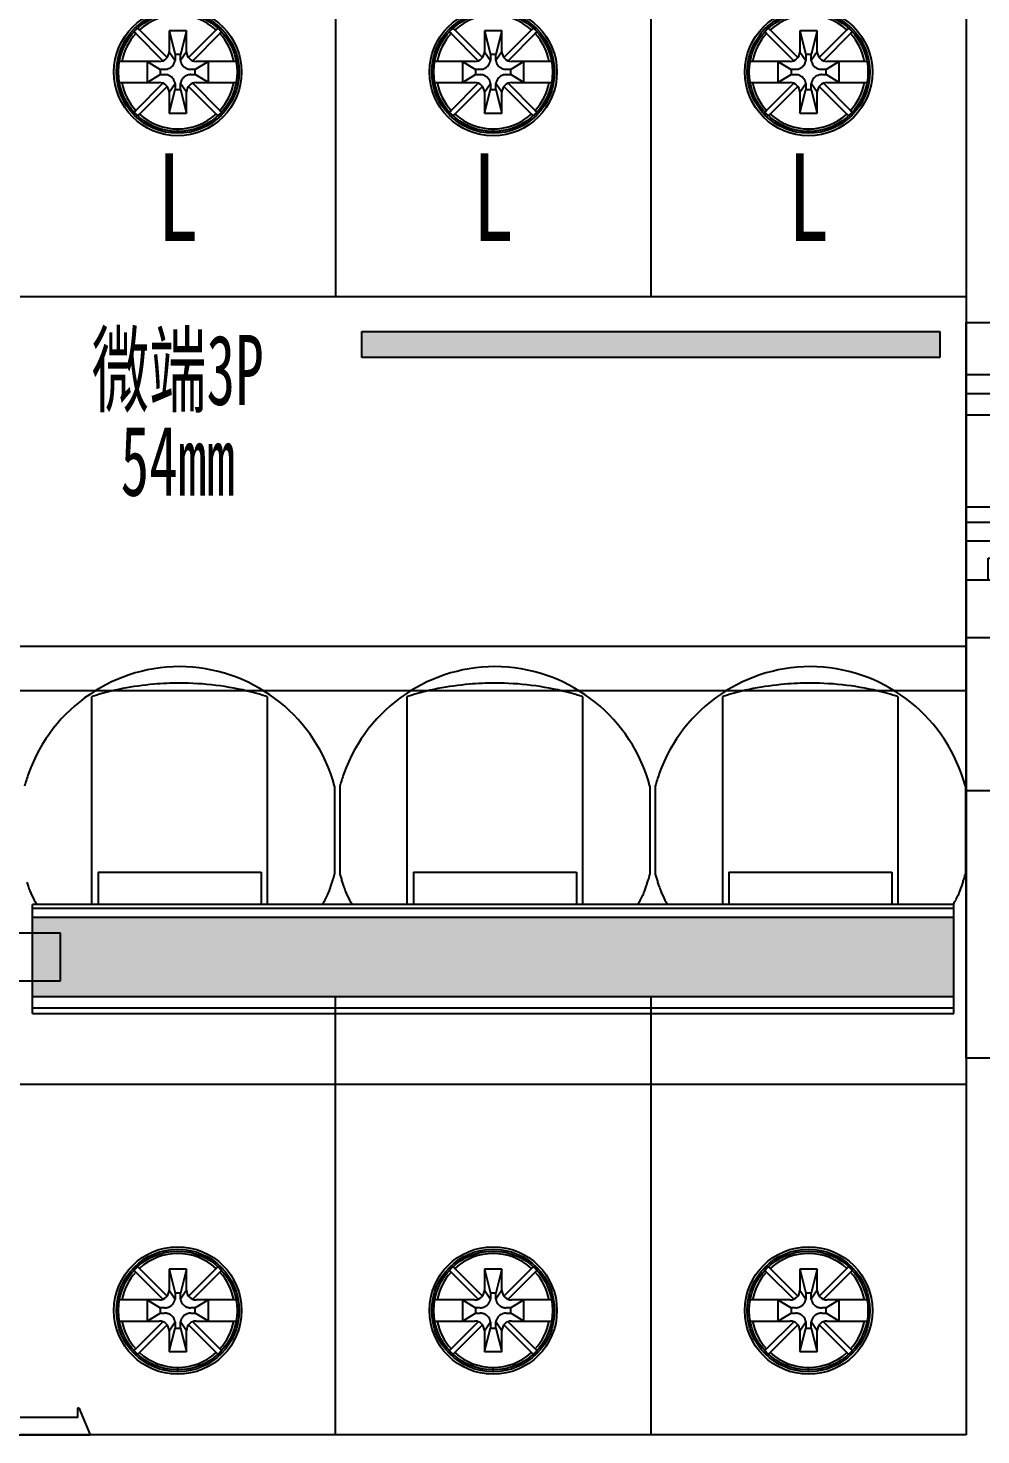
# Model space of a CAD drawing. Extents: x 990312 to 991012, y 80694 to 81594.
# Drawn here: x 990679.8 to 990734.1, y 81408.9 to 81489.2 of the extents above; entities that cross this region are included whole.
import ezdxf
from ezdxf.enums import TextEntityAlignment as Align

# ---------------------------------------------------------------- set-up
doc = ezdxf.new("R2010")
doc.units = 0
doc.header["$MEASUREMENT"] = 0
doc.layers.add('LY-JS-YQJ', color=7, linetype='Continuous')
doc.styles.add('LY-SJ-元器件', font='', dxfattribs={"width": 0.6, "height": 4})
doc.styles.get('LY-SJ-元器件').set_extended_font_data('SimSun')

# ---------------------------------------------------------------- blocks, each defined once
blk = doc.blocks.new('端子堵头')
at = {"layer": 'LY-JS-YQJ'}
for p, q in [((0, 39.034), (9, 39.034)), ((0, 37.963), (9, 37.963)), ((0, 36.729), (9, 36.729)), ((0, 35), (0, 24)), ((9, 35), (9, 24)), ((9, 34.577), (9, 33.471)), ((0, 31.479), (9, 31.479)), ((7.971, 30.595), (0, 30.595)), ((7.971, 29.534), (7.971, 30.595)), ((0, 29.534), (9, 29.534)), ((1.246, 27.324), (1.246, 28.562)), ((1.246, 28.562), (9, 28.562)), ((0, 27.324), (9, 27.324)), ((6.658, 24), (0, 24)), ((6.658, 24), (6.658, 18)), ((1.59, 18), (1.59, 15.268)), ((1.59, 18), (6.658, 18)), ((1.59, 15.268), (0, 15.268))]:
    blk.add_line(p, q, dxfattribs=at)
for points in [[(0, 42), (9, 42), (9, 0), (0, 0)], [(3.198, 12.054), (6.012, 12.054), (6.012, 10.987), (3.198, 10.987)], [(5.058, 12.842), (5.058, 10.028), (3.992, 10.028), (3.992, 12.842)], [(5.128, 5.599), (5.128, 2.785), (4.062, 2.785), (4.062, 5.599)], [(3.198, 4.761), (6.012, 4.761), (6.012, 3.695), (3.198, 3.695)]]:
    blk.add_lwpolyline(points, close=True, dxfattribs=at)
for centre in [(4.536, 11.435), (4.536, 4.142)]:
    blk.add_circle(centre, 2.226, dxfattribs=at)
blk = doc.blocks.new('端子50B-2x35 1只')
blk.add_blockref('端子堵头', (-9, 18))
blk = doc.blocks.new('微端3P+MX+OF左-81mm-2022.1')
h = blk.add_hatch(color=3)
h.dxf.hatch_style = 1
h.paths.add_polyline_path([(79.5, 19), (79.5, 20.5), (46.5, 20.5), (46.5, 19)])
h = blk.add_hatch(color=0)
h.dxf.hatch_style = 1
h.paths.add_polyline_path([(80.3, -17.47), (80.3, -12.967), (27.7, -12.967), (27.7, -17.47)])
at = {"color": 0}
for p, q in [((45, 42.5), (45, 22.5)), ((63, 42.5), (63, 22.5)), ((81, 42.5), (81, -42.5)), ((27, 22.5), (81, 22.5)), ((81, 2.5), (27, 2.5)), ((45, -42.5), (45, -17.47)), ((63, -17.47), (63, -42.5)), ((81, -22.5), (27, -22.5)), ((0, -42.5), (31, -42.5)), ((81, -42.5), (27, -42.5))]:
    blk.add_line(p, q, dxfattribs=at)
at = {"color": 0, "linetype": 'Continuous', "lineweight": 25}
for p, q in [((33.702, 37.819), (33.49, 37.607)), ((33.81, 37.711), (33.702, 37.819)), ((38.298, 37.819), (38.19, 37.711)), ((38.51, 37.607), (38.298, 37.819)), ((51.702, 37.819), (51.49, 37.607)), ((51.81, 37.711), (51.702, 37.819)), ((56.298, 37.819), (56.19, 37.711)), ((56.51, 37.607), (56.298, 37.819)), ((69.702, 37.819), (69.49, 37.607)), ((69.81, 37.711), (69.702, 37.819)), ((74.298, 37.819), (74.19, 37.711)), ((74.51, 37.607), (74.298, 37.819)), ((33.49, 37.607), (33.598, 37.499)), ((33.598, 37.499), (35.15, 35.947)), ((35.39, 36.131), (33.81, 37.711)), ((36.5, 37.659), (35.5, 37.659)), ((35.5, 37.659), (35.5, 36.461)), ((35.5, 37.659), (35.85, 36.307)), ((36.5, 37.659), (36.15, 36.307)), ((36.5, 36.461), (36.5, 37.659)), ((38.19, 37.711), (36.61, 36.131)), ((36.85, 35.947), (38.402, 37.499)), ((38.402, 37.499), (38.51, 37.607)), ((51.49, 37.607), (51.598, 37.499)), ((51.598, 37.499), (53.15, 35.947)), ((53.39, 36.131), (51.81, 37.711)), ((54.5, 37.659), (53.5, 37.659)), ((53.5, 37.659), (53.5, 36.461)), ((53.5, 37.659), (53.85, 36.307)), ((54.5, 37.659), (54.15, 36.307)), ((54.5, 36.461), (54.5, 37.659)), ((56.19, 37.711), (54.61, 36.131)), ((54.85, 35.947), (56.402, 37.499)), ((56.402, 37.499), (56.51, 37.607)), ((69.49, 37.607), (69.598, 37.499)), ((69.598, 37.499), (71.15, 35.947)), ((71.39, 36.131), (69.81, 37.711)), ((71.5, 37.659), (71.85, 36.307)), ((72.5, 37.659), (71.5, 37.659)), ((71.5, 37.659), (71.5, 36.461)), ((72.5, 37.659), (72.15, 36.307)), ((72.5, 36.461), (72.5, 37.659)), ((74.19, 37.711), (72.61, 36.131)), ((72.85, 35.947), (74.402, 37.499)), ((74.402, 37.499), (74.51, 37.607)), ((35.5, 36.461), (35.85, 35.959)), ((36.15, 36.307), (35.85, 36.307)), ((35.85, 36.307), (35.85, 35.959)), ((36.5, 36.461), (36.15, 35.959)), ((36.15, 35.959), (36.15, 36.307)), ((53.5, 36.461), (53.85, 35.959)), ((53.85, 36.307), (53.85, 35.959)), ((54.15, 36.307), (53.85, 36.307)), ((54.5, 36.461), (54.15, 35.959)), ((54.15, 35.959), (54.15, 36.307)), ((71.5, 36.461), (71.85, 35.959)), ((71.85, 36.307), (71.85, 35.959)), ((72.15, 36.307), (71.85, 36.307)), ((72.5, 36.461), (72.15, 35.959)), ((72.15, 35.959), (72.15, 36.307)), ((34.948, 35.909), (32.591, 35.909)), ((34.25, 35.909), (34.25, 34.709)), ((34.25, 35.909), (35, 35.459)), ((35, 35.459), (35, 35.159)), ((35.25, 35.459), (35, 35.459)), ((37, 35.459), (36.75, 35.459)), ((37.75, 35.909), (37, 35.459)), ((37, 35.159), (37, 35.459)), ((39.418, 35.909), (37.052, 35.909)), ((37.75, 34.709), (37.75, 35.909)), ((52.948, 35.909), (50.591, 35.909)), ((52.25, 35.909), (52.25, 34.709)), ((52.25, 35.909), (53, 35.459)), ((53, 35.459), (53, 35.159)), ((53.25, 35.459), (53, 35.459)), ((55, 35.459), (54.75, 35.459)), ((55.75, 35.909), (55, 35.459)), ((55, 35.159), (55, 35.459)), ((57.418, 35.909), (55.052, 35.909)), ((55.75, 34.709), (55.75, 35.909)), ((70.948, 35.909), (68.591, 35.909)), ((70.25, 35.909), (70.25, 34.709)), ((70.25, 35.909), (71, 35.459)), ((71, 35.459), (71, 35.159)), ((71.25, 35.459), (71, 35.459)), ((73, 35.459), (72.75, 35.459)), ((73.75, 35.909), (73, 35.459)), ((73, 35.159), (73, 35.459)), ((75.418, 35.909), (73.052, 35.909)), ((73.75, 34.709), (73.75, 35.909)), ((32.582, 34.709), (34.948, 34.709)), ((35.15, 34.671), (33.598, 33.119)), ((34.25, 34.709), (35, 35.159)), ((35, 35.159), (35.25, 35.159)), ((35.5, 34.157), (35.85, 34.655)), ((35.85, 34.655), (35.85, 34.307)), ((36.5, 34.157), (36.15, 34.659)), ((36.15, 34.307), (36.15, 34.659)), ((36.75, 35.159), (37, 35.159)), ((38.402, 33.119), (36.85, 34.671)), ((37.75, 34.709), (37, 35.159)), ((37.052, 34.709), (39.409, 34.709)), ((50.582, 34.709), (52.948, 34.709)), ((53.15, 34.671), (51.598, 33.119)), ((52.25, 34.709), (53, 35.159)), ((53, 35.159), (53.25, 35.159)), ((53.5, 34.157), (53.85, 34.655)), ((53.85, 34.655), (53.85, 34.307)), ((54.15, 34.307), (54.15, 34.659)), ((54.5, 34.157), (54.15, 34.659)), ((54.75, 35.159), (55, 35.159)), ((56.402, 33.119), (54.85, 34.671)), ((55.75, 34.709), (55, 35.159)), ((55.052, 34.709), (57.409, 34.709)), ((68.582, 34.709), (70.948, 34.709)), ((71.15, 34.671), (69.598, 33.119)), ((70.25, 34.709), (71, 35.159)), ((71, 35.159), (71.25, 35.159)), ((71.5, 34.157), (71.85, 34.655)), ((71.85, 34.655), (71.85, 34.307)), ((72.15, 34.307), (72.15, 34.659)), ((72.5, 34.157), (72.15, 34.659)), ((72.75, 35.159), (73, 35.159)), ((74.402, 33.119), (72.85, 34.671)), ((73.75, 34.709), (73, 35.159)), ((73.052, 34.709), (75.409, 34.709)), ((33.81, 32.907), (35.39, 34.487)), ((35.5, 32.959), (35.85, 34.307)), ((35.5, 34.157), (35.5, 32.959)), ((35.85, 34.307), (36.15, 34.307)), ((36.15, 34.307), (36.5, 32.959)), ((36.5, 32.959), (36.5, 34.157)), ((36.61, 34.487), (38.19, 32.907)), ((51.81, 32.907), (53.39, 34.487)), ((53.5, 32.959), (53.85, 34.307)), ((53.5, 34.157), (53.5, 32.959)), ((53.85, 34.307), (54.15, 34.307)), ((54.15, 34.307), (54.5, 32.959)), ((54.5, 32.959), (54.5, 34.157)), ((54.61, 34.487), (56.19, 32.907)), ((69.81, 32.907), (71.39, 34.487)), ((71.5, 32.959), (71.85, 34.307)), ((71.5, 34.157), (71.5, 32.959)), ((71.85, 34.307), (72.15, 34.307)), ((72.15, 34.307), (72.5, 32.959)), ((72.5, 32.959), (72.5, 34.157)), ((72.61, 34.487), (74.19, 32.907)), ((33.598, 33.119), (33.49, 33.011)), ((33.49, 33.011), (33.702, 32.799)), ((35.5, 32.959), (36.5, 32.959)), ((38.298, 32.799), (38.51, 33.011)), ((38.51, 33.011), (38.402, 33.119)), ((51.598, 33.119), (51.49, 33.011)), ((51.49, 33.011), (51.702, 32.799)), ((53.5, 32.959), (54.5, 32.959)), ((56.298, 32.799), (56.51, 33.011)), ((56.51, 33.011), (56.402, 33.119)), ((69.598, 33.119), (69.49, 33.011)), ((69.49, 33.011), (69.702, 32.799)), ((71.5, 32.959), (72.5, 32.959)), ((74.298, 32.799), (74.51, 33.011)), ((74.51, 33.011), (74.402, 33.119)), ((33.702, 32.799), (33.81, 32.907)), ((38.19, 32.907), (38.298, 32.799)), ((51.702, 32.799), (51.81, 32.907)), ((56.19, 32.907), (56.298, 32.799)), ((69.702, 32.799), (69.81, 32.907)), ((74.19, 32.907), (74.298, 32.799)), ((36, 31.809), (36, 32.059)), ((54, 31.809), (54, 32.059)), ((72, 31.809), (72, 32.059)), ((31.1, -12.224), (31.1, -0.353)), ((41.1, -0.353), (41.1, -12.224)), ((49.1, -12.224), (49.1, -0.353)), ((59.1, -0.353), (59.1, -12.224)), ((67.1, -12.224), (67.1, -0.353)), ((77.1, -0.353), (77.1, -12.224)), ((44.95, -5.467), (44.95, -10.492)), ((45.25, -5.467), (45.25, -10.492)), ((62.95, -5.467), (62.95, -10.492)), ((63.25, -5.467), (63.25, -10.492)), ((80.95, -5.467), (80.95, -10.492)), ((31.45, -10.382), (31.45, -12.224)), ((31.45, -10.382), (40.75, -10.382)), ((40.75, -10.382), (40.75, -12.224)), ((49.45, -10.382), (49.45, -12.224)), ((49.45, -10.382), (58.75, -10.382)), ((58.75, -10.382), (58.75, -12.224)), ((67.45, -10.382), (76.75, -10.382)), ((67.45, -10.382), (67.45, -12.224)), ((76.75, -10.382), (76.75, -12.224)), ((80.3, -12.224), (27.7, -12.224)), ((27.7, -18.439), (27.7, -12.224)), ((80.3, -12.44), (27.7, -12.44)), ((80.3, -18.439), (80.3, -12.224)), ((80.3, -12.967), (27.7, -12.967)), ((27.7, -17.47), (80.3, -17.47)), ((27.7, -18.129), (80.3, -18.129)), ((27.7, -18.439), (80.3, -18.439)), ((33.702, -32.888), (33.49, -33.101)), ((33.81, -32.997), (33.702, -32.888)), ((38.298, -32.888), (38.19, -32.997)), ((38.51, -33.101), (38.298, -32.888)), ((51.702, -32.888), (51.49, -33.101)), ((51.81, -32.997), (51.702, -32.888)), ((56.298, -32.888), (56.19, -32.997)), ((56.51, -33.101), (56.298, -32.888)), ((69.702, -32.888), (69.49, -33.101)), ((69.81, -32.997), (69.702, -32.888)), ((74.298, -32.888), (74.19, -32.997)), ((74.51, -33.101), (74.298, -32.888)), ((33.49, -33.101), (33.598, -33.209)), ((33.598, -33.209), (35.15, -34.76)), ((35.39, -34.577), (33.81, -32.997)), ((35.5, -33.049), (35.85, -34.401)), ((35.5, -33.049), (35.5, -34.247)), ((36.5, -33.049), (35.5, -33.049)), ((36.5, -33.049), (36.15, -34.401)), ((36.5, -34.247), (36.5, -33.049)), ((38.19, -32.997), (36.61, -34.577)), ((36.85, -34.76), (38.402, -33.209)), ((38.402, -33.209), (38.51, -33.101)), ((51.49, -33.101), (51.598, -33.209)), ((51.598, -33.209), (53.15, -34.76)), ((53.39, -34.577), (51.81, -32.997)), ((53.5, -33.049), (53.5, -34.247)), ((53.5, -33.049), (53.85, -34.401)), ((54.5, -33.049), (53.5, -33.049)), ((54.5, -33.049), (54.15, -34.401)), ((54.5, -34.247), (54.5, -33.049)), ((56.19, -32.997), (54.61, -34.577)), ((54.85, -34.76), (56.402, -33.209)), ((56.402, -33.209), (56.51, -33.101)), ((69.49, -33.101), (69.598, -33.209)), ((69.598, -33.209), (71.15, -34.76)), ((71.39, -34.577), (69.81, -32.997)), ((71.5, -33.049), (71.85, -34.401)), ((72.5, -33.049), (71.5, -33.049)), ((71.5, -33.049), (71.5, -34.247)), ((72.5, -33.049), (72.15, -34.401)), ((72.5, -34.247), (72.5, -33.049)), ((74.19, -32.997), (72.61, -34.577)), ((72.85, -34.76), (74.402, -33.209)), ((74.402, -33.209), (74.51, -33.101)), ((35.5, -34.247), (35.85, -34.749)), ((36.15, -34.401), (35.85, -34.401)), ((35.85, -34.401), (35.85, -34.749)), ((36.5, -34.247), (36.15, -34.749)), ((36.15, -34.749), (36.15, -34.401)), ((53.5, -34.247), (53.85, -34.749)), ((54.15, -34.401), (53.85, -34.401)), ((53.85, -34.401), (53.85, -34.749)), ((54.5, -34.247), (54.15, -34.749)), ((54.15, -34.749), (54.15, -34.401)), ((71.5, -34.247), (71.85, -34.749)), ((71.85, -34.401), (71.85, -34.749)), ((72.15, -34.401), (71.85, -34.401)), ((72.5, -34.247), (72.15, -34.749)), ((72.15, -34.749), (72.15, -34.401)), ((34.948, -34.799), (32.591, -34.799)), ((34.25, -34.799), (34.25, -35.999)), ((34.25, -34.799), (35, -35.249)), ((35, -35.249), (35, -35.549)), ((35.25, -35.249), (35, -35.249)), ((37, -35.249), (36.75, -35.249)), ((37.75, -34.799), (37, -35.249)), ((37, -35.549), (37, -35.249)), ((39.418, -34.799), (37.052, -34.799)), ((37.75, -35.999), (37.75, -34.799)), ((52.948, -34.799), (50.591, -34.799)), ((52.25, -34.799), (52.25, -35.999)), ((52.25, -34.799), (53, -35.249)), ((53, -35.249), (53, -35.549)), ((53.25, -35.249), (53, -35.249)), ((55, -35.249), (54.75, -35.249)), ((55.75, -34.799), (55, -35.249)), ((55, -35.549), (55, -35.249)), ((57.418, -34.799), (55.052, -34.799)), ((55.75, -35.999), (55.75, -34.799)), ((70.948, -34.799), (68.591, -34.799)), ((70.25, -34.799), (71, -35.249)), ((70.25, -34.799), (70.25, -35.999)), ((71, -35.249), (71, -35.549)), ((71.25, -35.249), (71, -35.249)), ((73, -35.249), (72.75, -35.249)), ((73.75, -34.799), (73, -35.249)), ((73, -35.549), (73, -35.249)), ((75.418, -34.799), (73.052, -34.799)), ((73.75, -35.999), (73.75, -34.799)), ((32.582, -35.999), (34.948, -35.999)), ((35.15, -36.037), (33.598, -37.588)), ((34.25, -35.999), (35, -35.549)), ((35, -35.549), (35.25, -35.549)), ((35.5, -36.551), (35.85, -36.053)), ((35.85, -36.053), (35.85, -36.401)), ((36.5, -36.551), (36.15, -36.049)), ((36.15, -36.401), (36.15, -36.049)), ((36.75, -35.549), (37, -35.549)), ((38.402, -37.588), (36.85, -36.037)), ((37.75, -35.999), (37, -35.549)), ((37.052, -35.999), (39.409, -35.999)), ((50.582, -35.999), (52.948, -35.999)), ((53.15, -36.037), (51.598, -37.588)), ((52.25, -35.999), (53, -35.549)), ((53, -35.549), (53.25, -35.549)), ((53.5, -36.551), (53.85, -36.053)), ((53.85, -36.053), (53.85, -36.401)), ((54.15, -36.401), (54.15, -36.049)), ((54.5, -36.551), (54.15, -36.049)), ((54.75, -35.549), (55, -35.549)), ((56.402, -37.588), (54.85, -36.037)), ((55.75, -35.999), (55, -35.549)), ((55.052, -35.999), (57.409, -35.999)), ((68.582, -35.999), (70.948, -35.999)), ((71.15, -36.037), (69.598, -37.588)), ((70.25, -35.999), (71, -35.549)), ((71, -35.549), (71.25, -35.549)), ((71.5, -36.551), (71.85, -36.053)), ((71.85, -36.053), (71.85, -36.401)), ((72.15, -36.401), (72.15, -36.049)), ((72.5, -36.551), (72.15, -36.049)), ((72.75, -35.549), (73, -35.549)), ((74.402, -37.588), (72.85, -36.037)), ((73.75, -35.999), (73, -35.549)), ((73.052, -35.999), (75.409, -35.999)), ((33.81, -37.8), (35.39, -36.22)), ((35.5, -37.749), (35.85, -36.401)), ((35.5, -36.551), (35.5, -37.749)), ((35.85, -36.401), (36.15, -36.401)), ((36.15, -36.401), (36.5, -37.749)), ((36.5, -37.749), (36.5, -36.551)), ((36.61, -36.22), (38.19, -37.8)), ((51.81, -37.8), (53.39, -36.22)), ((53.5, -37.749), (53.85, -36.401)), ((53.5, -36.551), (53.5, -37.749)), ((53.85, -36.401), (54.15, -36.401)), ((54.15, -36.401), (54.5, -37.749)), ((54.5, -37.749), (54.5, -36.551)), ((54.61, -36.22), (56.19, -37.8)), ((69.81, -37.8), (71.39, -36.22)), ((71.5, -37.749), (71.85, -36.401)), ((71.5, -36.551), (71.5, -37.749)), ((71.85, -36.401), (72.15, -36.401)), ((72.15, -36.401), (72.5, -37.749)), ((72.5, -37.749), (72.5, -36.551)), ((72.61, -36.22), (74.19, -37.8)), ((33.598, -37.588), (33.49, -37.697)), ((33.49, -37.697), (33.702, -37.909)), ((38.298, -37.909), (38.51, -37.697)), ((38.51, -37.697), (38.402, -37.588)), ((51.598, -37.588), (51.49, -37.697)), ((51.49, -37.697), (51.702, -37.909)), ((56.298, -37.909), (56.51, -37.697)), ((56.51, -37.697), (56.402, -37.588)), ((69.598, -37.588), (69.49, -37.697)), ((69.49, -37.697), (69.702, -37.909)), ((74.298, -37.909), (74.51, -37.697)), ((74.51, -37.697), (74.402, -37.588)), ((33.702, -37.909), (33.81, -37.8)), ((35.5, -37.749), (36.5, -37.749)), ((38.19, -37.8), (38.298, -37.909)), ((51.702, -37.909), (51.81, -37.8)), ((53.5, -37.749), (54.5, -37.749)), ((56.19, -37.8), (56.298, -37.909)), ((69.702, -37.909), (69.81, -37.8)), ((71.5, -37.749), (72.5, -37.749)), ((74.19, -37.8), (74.298, -37.909)), ((36, -38.899), (36, -38.649)), ((54, -38.899), (54, -38.649)), ((72, -38.899), (72, -38.649))]:
    blk.add_line(p, q, dxfattribs=at)
at = {"color": 3}
for p, q in [((46.5, 20.5), (79.5, 20.5)), ((46.5, 19), (46.5, 20.5)), ((79.5, 20.5), (79.5, 19)), ((79.5, 19), (46.5, 19))]:
    blk.add_line(p, q, dxfattribs=at)
at = {"color": 1}
blk.add_line((27, 0), (81, 0), dxfattribs=at)
at = {"color": 0, "ltscale": 10}
for p, q in [((29.3, -13.856), (26.25, -13.856)), ((29.3, -16.581), (29.3, -13.856)), ((26.25, -16.581), (29.3, -16.581)), ((30.3, -40.958), (30.3, -40.958)), ((30.3, -41.5), (30.3, -40.958)), ((30.3, -40.958), (30.35, -40.958)), ((30.35, -40.958), (31, -42.5)), ((30.3, -41.5), (27, -41.5))]:
    blk.add_line(p, q, dxfattribs=at)
at = {"color": 0}
for centre, radius in [((36, 35.309), 3.641), ((36, 35.309), 3.391), ((54, 35.309), 3.641), ((54, 35.309), 3.391), ((72, 35.309), 3.641), ((72, 35.309), 3.391), ((36, -35.399), 3.641), ((36, -35.399), 3.391), ((54, -35.399), 3.641), ((54, -35.399), 3.391), ((72, -35.399), 3.641), ((72, -35.399), 3.391)]:
    blk.add_circle(centre, radius, dxfattribs=at)
at = {"color": 0, "linetype": 'Continuous', "lineweight": 25}
for centre in [(36, 35.309), (54, 35.309), (72, 35.309), (36, -35.399), (54, -35.399), (72, -35.399)]:
    blk.add_circle(centre, 3.5, dxfattribs=at)
for centre, radius, start, end in [((36, 35.309), 3.25, 47.64536, 132.35464), ((54, 35.309), 3.25, 47.64536, 132.35464), ((72, 35.309), 3.25, 47.64536, 132.35464), ((36, 35.309), 3.25, 137.64536, 169.36129), ((36, 35.309), 3.25, 10.63871, 42.35464), ((54, 35.309), 3.25, 137.64536, 169.36129), ((54, 35.309), 3.25, 10.63871, 42.35464), ((72, 35.309), 3.25, 137.64536, 169.36129), ((72, 35.309), 3.25, 10.63871, 42.35464), ((34.948, 36.461), 0.552, 270, 359.99998), ((37.052, 36.461), 0.552, 180, 270), ((52.948, 36.461), 0.552, 270, 359.99998), ((55.052, 36.461), 0.552, 180, 270), ((70.948, 36.461), 0.552, 270, 359.99998), ((73.052, 36.461), 0.552, 180, 270), ((35.061, 37.764), 2.312, 274.68687, 276.01098), ((35.176, 36.729), 1.272, 275.74089, 278.13724), ((35.25, 36.209), 0.747, 278.13318, 282.18589), ((35.305, 35.963), 0.494, 282.02026, 298.83602), ((35.232, 36.091), 0.641, 299.00842, 316.94231), ((35.333, 36.002), 0.506, 316.51826, 337.4465), ((35.03, 36.125), 0.834, 337.60127, 343.05316), ((33.617, 36.561), 2.313, 342.93882, 344.92276), ((38.383, 36.561), 2.313, 195.07731, 196.40129), ((37.386, 36.261), 1.272, 196.13123, 198.52732), ((36.888, 36.094), 0.747, 198.52327, 202.57553), ((36.652, 35.994), 0.49, 202.36733, 217.76166), ((36.765, 36.086), 0.636, 218.11318, 238.57655), ((36.697, 35.969), 0.5, 238.26897, 257.92195), ((36.766, 36.295), 0.834, 257.99032, 263.442), ((36.939, 37.764), 2.313, 263.32767, 265.31154), ((53.061, 37.764), 2.312, 274.68687, 276.01098), ((53.176, 36.729), 1.272, 275.74089, 278.13724), ((53.25, 36.209), 0.747, 278.13318, 282.18589), ((53.305, 35.963), 0.494, 282.02026, 298.83602), ((53.232, 36.091), 0.641, 299.00842, 316.94231), ((53.333, 36.002), 0.506, 316.51826, 337.4465), ((53.03, 36.125), 0.834, 337.60127, 343.05316), ((51.617, 36.561), 2.313, 342.93882, 344.92276), ((56.383, 36.561), 2.313, 195.07731, 196.40129), ((55.386, 36.261), 1.272, 196.13123, 198.52732), ((54.888, 36.094), 0.747, 198.52327, 202.57553), ((54.652, 35.994), 0.49, 202.36733, 217.76166), ((54.765, 36.086), 0.636, 218.11318, 238.57655), ((54.697, 35.969), 0.5, 238.26897, 257.92195), ((54.766, 36.295), 0.834, 257.99032, 263.442), ((54.939, 37.764), 2.313, 263.32767, 265.31154), ((71.061, 37.764), 2.312, 274.68687, 276.01098), ((71.176, 36.729), 1.272, 275.74089, 278.13724), ((71.25, 36.209), 0.747, 278.13318, 282.18589), ((71.305, 35.963), 0.494, 282.02026, 298.83602), ((71.232, 36.091), 0.641, 299.00842, 316.94231), ((71.333, 36.002), 0.506, 316.51826, 337.4465), ((71.03, 36.125), 0.834, 337.60127, 343.05316), ((69.617, 36.561), 2.313, 342.93882, 344.92276), ((74.383, 36.561), 2.313, 195.07731, 196.40129), ((73.386, 36.261), 1.272, 196.13123, 198.52732), ((72.888, 36.094), 0.747, 198.52327, 202.57553), ((72.652, 35.994), 0.49, 202.36733, 217.76166), ((72.765, 36.086), 0.636, 218.11318, 238.57655), ((72.697, 35.969), 0.5, 238.26897, 257.92195), ((72.766, 36.295), 0.834, 257.99032, 263.442), ((72.939, 37.764), 2.313, 263.32767, 265.31154), ((36, 35.309), 3.25, 190.63871, 222.35464), ((34.948, 34.157), 0.552, 0, 89.99998), ((35.057, 32.854), 2.313, 83.23396, 85.2255), ((35.233, 34.323), 0.834, 77.87533, 83.34886), ((35.303, 34.649), 0.5, 58.0737, 77.8061), ((35.234, 34.532), 0.636, 37.8376, 58.38348), ((35.347, 34.624), 0.49, 22.02904, 37.48553), ((35.111, 34.525), 0.747, 18.16941, 22.23785), ((34.612, 34.361), 1.272, 15.76814, 18.17351), ((33.613, 34.068), 2.313, 14.71022, 16.03927), ((38.383, 34.057), 2.313, 162.93881, 164.92276), ((36.97, 34.493), 0.834, 157.60127, 163.05316), ((36.667, 34.616), 0.506, 136.51826, 157.4465), ((36.768, 34.527), 0.641, 119.00822, 136.94227), ((36.695, 34.655), 0.494, 102.02102, 118.83586), ((37.052, 34.157), 0.552, 90, 180.00002), ((36.75, 34.408), 0.747, 98.13424, 102.18669), ((36.824, 33.889), 1.272, 95.74209, 98.13829), ((36.939, 32.854), 2.313, 94.68813, 96.01216), ((36, 35.309), 3.25, 317.64536, 349.36129), ((54, 35.309), 3.25, 190.63871, 222.35464), ((52.948, 34.157), 0.552, 0, 89.99998), ((53.057, 32.854), 2.313, 83.23396, 85.2255), ((53.233, 34.323), 0.834, 77.87533, 83.34886), ((53.303, 34.649), 0.5, 58.0737, 77.8061), ((53.234, 34.532), 0.636, 37.8376, 58.38348), ((53.347, 34.624), 0.49, 22.02904, 37.48553), ((53.111, 34.525), 0.747, 18.16941, 22.23785), ((52.612, 34.361), 1.272, 15.76814, 18.17351), ((51.613, 34.068), 2.313, 14.71022, 16.03927), ((56.383, 34.057), 2.313, 162.93881, 164.92276), ((54.97, 34.493), 0.834, 157.60127, 163.05316), ((54.667, 34.616), 0.506, 136.51826, 157.4465), ((54.768, 34.527), 0.641, 119.00822, 136.94227), ((54.695, 34.655), 0.494, 102.02102, 118.83586), ((55.052, 34.157), 0.552, 90, 180.00002), ((54.75, 34.408), 0.747, 98.13424, 102.18669), ((54.824, 33.889), 1.272, 95.74209, 98.13829), ((54.939, 32.854), 2.313, 94.68813, 96.01216), ((54, 35.309), 3.25, 317.64536, 349.36129), ((72, 35.309), 3.25, 190.63871, 222.35464), ((70.948, 34.157), 0.552, 0, 89.99998), ((71.057, 32.854), 2.313, 83.23396, 85.2255), ((71.233, 34.323), 0.834, 77.87533, 83.34886), ((71.303, 34.649), 0.5, 58.0737, 77.8061), ((71.234, 34.532), 0.636, 37.8376, 58.38348), ((71.347, 34.624), 0.49, 22.02904, 37.48553), ((71.111, 34.525), 0.747, 18.16941, 22.23785), ((70.612, 34.361), 1.272, 15.76814, 18.17351), ((69.613, 34.068), 2.313, 14.71022, 16.03927), ((74.383, 34.057), 2.313, 162.93881, 164.92276), ((72.97, 34.493), 0.834, 157.60127, 163.05316), ((72.667, 34.616), 0.506, 136.51826, 157.4465), ((72.768, 34.527), 0.641, 119.00822, 136.94227), ((72.695, 34.655), 0.494, 102.02102, 118.83586), ((73.052, 34.157), 0.552, 90, 180.00002), ((72.75, 34.408), 0.747, 98.13424, 102.18669), ((72.824, 33.889), 1.272, 95.74209, 98.13829), ((72.939, 32.854), 2.313, 94.68813, 96.01216), ((72, 35.309), 3.25, 317.64536, 349.36129), ((36, 35.309), 3.25, 227.64536, 312.35465), ((54, 35.309), 3.25, 227.64536, 312.35465), ((72, 35.309), 3.25, 227.64536, 312.35465), ((36.139, -7.829), 9.192, 87.8849, 160.4296), ((36.036, -7.864), 9.231, 15.04738, 87.25017), ((54.139, -7.829), 9.192, 87.8849, 160.4296), ((54.036, -7.864), 9.231, 15.04738, 87.25017), ((72.139, -7.829), 9.192, 87.8849, 160.4296), ((72.036, -7.864), 9.231, 15.04738, 87.25017), ((35.914, -15.234), 15.64, 94.69658, 107.92653), ((36.097, -16.718), 17.135, 89.99038, 94.9002), ((36.134, -16.153), 16.57, 75.72966, 90.11845), ((53.914, -15.234), 15.64, 94.69658, 107.92653), ((54.097, -16.718), 17.135, 89.99038, 94.9002), ((54.134, -16.153), 16.57, 75.72966, 90.11845), ((71.914, -15.234), 15.64, 94.69658, 107.92653), ((72.097, -16.718), 17.135, 89.99038, 94.9002), ((72.134, -16.153), 16.57, 75.72966, 90.11845), ((36.998, -12.564), 12.878, 72.78671, 75.51964), ((32.819, -26.433), 27.363, 72.3845, 73.02153), ((54.998, -12.564), 12.878, 72.78671, 75.51964), ((50.819, -26.433), 27.363, 72.3845, 73.02153), ((72.998, -12.564), 12.878, 72.78671, 75.51964), ((68.819, -26.433), 27.363, 72.3845, 73.02153), ((36.367, -7.976), 9.456, 160.05699, 164.61789), ((54.367, -7.976), 9.456, 160.05699, 164.61789), ((72.367, -7.976), 9.456, 160.05699, 164.61789), ((37.04, -7.885), 10.126, 197.57305, 198.89925), ((33.938, -8.951), 6.846, 198.85896, 201.30429), ((38.226, -8.967), 6.879, 337.95796, 342.33732), ((32.597, -7.126), 12.8, 342.1258, 343.17671), ((15.256, -1.894), 30.914, 343.19806, 343.8522), ((74.637, -1.826), 30.638, 196.42972, 196.86941), ((61.574, -5.815), 16.979, 196.78105, 197.57353), ((55.04, -7.885), 10.126, 197.57305, 198.89925), ((51.938, -8.951), 6.846, 198.85896, 201.30429), ((56.226, -8.967), 6.879, 337.95796, 342.33732), ((50.597, -7.126), 12.8, 342.1258, 343.17671), ((33.256, -1.894), 30.914, 343.19806, 343.8522), ((92.637, -1.826), 30.638, 196.42972, 196.86941), ((79.574, -5.815), 16.979, 196.78105, 197.57353), ((73.04, -7.885), 10.126, 197.57305, 198.89925), ((69.938, -8.951), 6.846, 198.85896, 201.30429), ((74.226, -8.967), 6.879, 337.95796, 342.33732), ((68.597, -7.126), 12.8, 342.1258, 343.17671), ((51.256, -1.894), 30.914, 343.19806, 343.8522), ((31.951, -9.74), 4.707, 201.14818, 208.24852), ((40.718, -5.006), 14.671, 208.3279, 209.47035), ((40.646, -9.949), 4.266, 329.3774, 337.97942), ((49.951, -9.74), 4.707, 201.14818, 208.24852), ((58.718, -5.006), 14.671, 208.3279, 209.47035), ((58.646, -9.949), 4.266, 329.3774, 337.97942), ((67.951, -9.74), 4.707, 201.14818, 208.24852), ((76.718, -5.006), 14.671, 208.3279, 209.47035), ((76.646, -9.949), 4.266, 329.3774, 337.97942), ((34.434, -6.374), 11.434, 329.22915, 329.81466), ((52.434, -6.374), 11.434, 329.22915, 329.81466), ((70.434, -6.374), 11.434, 329.22915, 329.81466), ((36, -35.399), 3.25, 47.64536, 132.35464), ((54, -35.399), 3.25, 47.64536, 132.35464), ((72, -35.399), 3.25, 47.64536, 132.35464), ((36, -35.399), 3.25, 137.64536, 169.36129), ((36, -35.399), 3.25, 10.63871, 42.35464), ((54, -35.399), 3.25, 137.64536, 169.36129), ((54, -35.399), 3.25, 10.63871, 42.35464), ((72, -35.399), 3.25, 137.64536, 169.36129), ((72, -35.399), 3.25, 10.63871, 42.35464), ((34.948, -34.247), 0.552, 270, 359.99998), ((37.052, -34.247), 0.552, 180, 270), ((52.948, -34.247), 0.552, 270, 359.99998), ((55.052, -34.247), 0.552, 180, 270), ((70.948, -34.247), 0.552, 270, 359.99998), ((73.052, -34.247), 0.552, 180, 270), ((35.061, -32.944), 2.312, 274.68687, 276.01098), ((35.176, -33.978), 1.272, 275.74089, 278.13724), ((35.25, -34.498), 0.747, 278.13318, 282.18589), ((35.305, -34.745), 0.494, 282.02026, 298.83602), ((35.232, -34.617), 0.641, 299.00842, 316.94231), ((35.333, -34.706), 0.506, 316.51826, 337.4465), ((35.03, -34.582), 0.834, 337.60127, 343.05316), ((33.617, -34.147), 2.313, 342.93882, 344.92276), ((38.383, -34.147), 2.313, 195.07731, 196.40129), ((37.386, -34.447), 1.272, 196.13123, 198.52732), ((36.888, -34.614), 0.747, 198.52327, 202.57553), ((36.652, -34.714), 0.49, 202.36733, 217.76166), ((36.765, -34.621), 0.636, 218.11318, 238.57655), ((36.697, -34.739), 0.5, 238.26897, 257.92195), ((36.766, -34.412), 0.834, 257.99032, 263.442), ((36.939, -32.944), 2.313, 263.32767, 265.31154), ((53.061, -32.944), 2.312, 274.68687, 276.01098), ((53.176, -33.978), 1.272, 275.74089, 278.13724), ((53.25, -34.498), 0.747, 278.13318, 282.18589), ((53.305, -34.745), 0.494, 282.02026, 298.83602), ((53.232, -34.617), 0.641, 299.00842, 316.94231), ((53.333, -34.706), 0.506, 316.51826, 337.4465), ((53.03, -34.582), 0.834, 337.60127, 343.05316), ((51.617, -34.147), 2.313, 342.93882, 344.92276), ((56.383, -34.147), 2.313, 195.07731, 196.40129), ((55.386, -34.447), 1.272, 196.13123, 198.52732), ((54.888, -34.614), 0.747, 198.52327, 202.57553), ((54.652, -34.714), 0.49, 202.36733, 217.76166), ((54.765, -34.621), 0.636, 218.11318, 238.57655), ((54.697, -34.739), 0.5, 238.26897, 257.92195), ((54.766, -34.412), 0.834, 257.99032, 263.442), ((54.939, -32.944), 2.313, 263.32767, 265.31154), ((71.061, -32.944), 2.312, 274.68687, 276.01098), ((71.176, -33.978), 1.272, 275.74089, 278.13724), ((71.25, -34.498), 0.747, 278.13318, 282.18589), ((71.305, -34.745), 0.494, 282.02026, 298.83602), ((71.232, -34.617), 0.641, 299.00842, 316.94231), ((71.333, -34.706), 0.506, 316.51826, 337.4465), ((71.03, -34.582), 0.834, 337.60127, 343.05316), ((69.617, -34.147), 2.313, 342.93882, 344.92276), ((74.383, -34.147), 2.313, 195.07731, 196.40129), ((73.386, -34.447), 1.272, 196.13123, 198.52732), ((72.888, -34.614), 0.747, 198.52327, 202.57553), ((72.652, -34.714), 0.49, 202.36733, 217.76166), ((72.765, -34.621), 0.636, 218.11318, 238.57655), ((72.697, -34.739), 0.5, 238.26897, 257.92195), ((72.766, -34.412), 0.834, 257.99032, 263.442), ((72.939, -32.944), 2.313, 263.32767, 265.31154), ((36, -35.399), 3.25, 190.63871, 222.35464), ((34.948, -36.551), 0.552, 0, 89.99998), ((35.057, -37.854), 2.313, 83.23396, 85.2255), ((35.233, -36.385), 0.834, 77.87533, 83.34886), ((35.303, -36.059), 0.5, 58.0737, 77.8061), ((35.234, -36.176), 0.636, 37.8376, 58.38348), ((35.347, -36.084), 0.49, 22.02904, 37.48553), ((35.111, -36.183), 0.747, 18.16941, 22.23785), ((34.612, -36.347), 1.272, 15.76814, 18.17351), ((33.613, -36.64), 2.313, 14.71022, 16.03927), ((38.383, -36.65), 2.313, 162.93881, 164.92276), ((36.97, -36.215), 0.834, 157.60127, 163.05316), ((36.667, -36.091), 0.506, 136.51826, 157.4465), ((36.768, -36.18), 0.641, 119.00822, 136.94227), ((36.695, -36.053), 0.494, 102.02102, 118.83586), ((37.052, -36.551), 0.552, 90, 180.00002), ((36.75, -36.299), 0.747, 98.13424, 102.18669), ((36.824, -36.819), 1.272, 95.74209, 98.13829), ((36.939, -37.853), 2.313, 94.68813, 96.01216), ((36, -35.399), 3.25, 317.64536, 349.36129), ((54, -35.399), 3.25, 190.63871, 222.35464), ((52.948, -36.551), 0.552, 0, 89.99998), ((53.057, -37.854), 2.313, 83.23396, 85.2255), ((53.233, -36.385), 0.834, 77.87533, 83.34886), ((53.303, -36.059), 0.5, 58.0737, 77.8061), ((53.234, -36.176), 0.636, 37.8376, 58.38348), ((53.347, -36.084), 0.49, 22.02904, 37.48553), ((53.111, -36.183), 0.747, 18.16941, 22.23785), ((52.612, -36.347), 1.272, 15.76814, 18.17351), ((51.613, -36.64), 2.313, 14.71022, 16.03927), ((56.383, -36.65), 2.313, 162.93881, 164.92276), ((54.97, -36.215), 0.834, 157.60127, 163.05316), ((54.667, -36.091), 0.506, 136.51826, 157.4465), ((54.768, -36.18), 0.641, 119.00822, 136.94227), ((54.695, -36.053), 0.494, 102.02102, 118.83586), ((55.052, -36.551), 0.552, 90, 180.00002), ((54.75, -36.299), 0.747, 98.13424, 102.18669), ((54.824, -36.819), 1.272, 95.74209, 98.13829), ((54.939, -37.853), 2.313, 94.68813, 96.01216), ((54, -35.399), 3.25, 317.64536, 349.36129), ((72, -35.399), 3.25, 190.63871, 222.35464), ((70.948, -36.551), 0.552, 0, 89.99998), ((71.057, -37.854), 2.313, 83.23396, 85.2255), ((71.233, -36.385), 0.834, 77.87533, 83.34886), ((71.303, -36.059), 0.5, 58.0737, 77.8061), ((71.234, -36.176), 0.636, 37.8376, 58.38348), ((71.347, -36.084), 0.49, 22.02904, 37.48553), ((71.111, -36.183), 0.747, 18.16941, 22.23785), ((70.612, -36.347), 1.272, 15.76814, 18.17351), ((69.613, -36.64), 2.313, 14.71022, 16.03927), ((74.383, -36.65), 2.313, 162.93881, 164.92276), ((72.97, -36.215), 0.834, 157.60127, 163.05316), ((72.667, -36.091), 0.506, 136.51826, 157.4465), ((72.768, -36.18), 0.641, 119.00822, 136.94227), ((72.695, -36.053), 0.494, 102.02102, 118.83586), ((73.052, -36.551), 0.552, 90, 180.00002), ((72.75, -36.299), 0.747, 98.13424, 102.18669), ((72.824, -36.819), 1.272, 95.74209, 98.13829), ((72.939, -37.853), 2.313, 94.68813, 96.01216), ((72, -35.399), 3.25, 317.64536, 349.36129), ((36, -35.399), 3.25, 227.64536, 312.35465), ((54, -35.399), 3.25, 227.64536, 312.35465), ((72, -35.399), 3.25, 227.64536, 312.35465)]:
    blk.add_arc(centre, radius, start, end, dxfattribs=at)
at = {"color": 0, "style": 'LY-SJ-元器件', "width": 0.7}
for p in [(36, 28.156), (54, 28.156), (72, 28.156)]:
    blk.add_text('L', height=5, dxfattribs=at).set_placement(p, align=Align.MIDDLE)
at = {"color": 1, "style": 'LY-SJ-元器件', "width": 0.6}
for s, p in [('微端3P', (36, 18.368)), ('54mm', (36, 13.082))]:
    blk.add_text(s, height=4, dxfattribs=at).set_placement(p, align=Align.MIDDLE)

msp = doc.modelspace()

# ---------------------------------------------------------------- block references
at = {"color": 0}
msp.add_blockref('端子50B-2x35 1只', (990742.304, 81412.393), dxfattribs=at)
at = {"color": 2}
msp.add_blockref('微端3P+MX+OF左-81mm-2022.1', (990652.304, 81451.393), dxfattribs=at)

doc.saveas('drawing.dxf')
